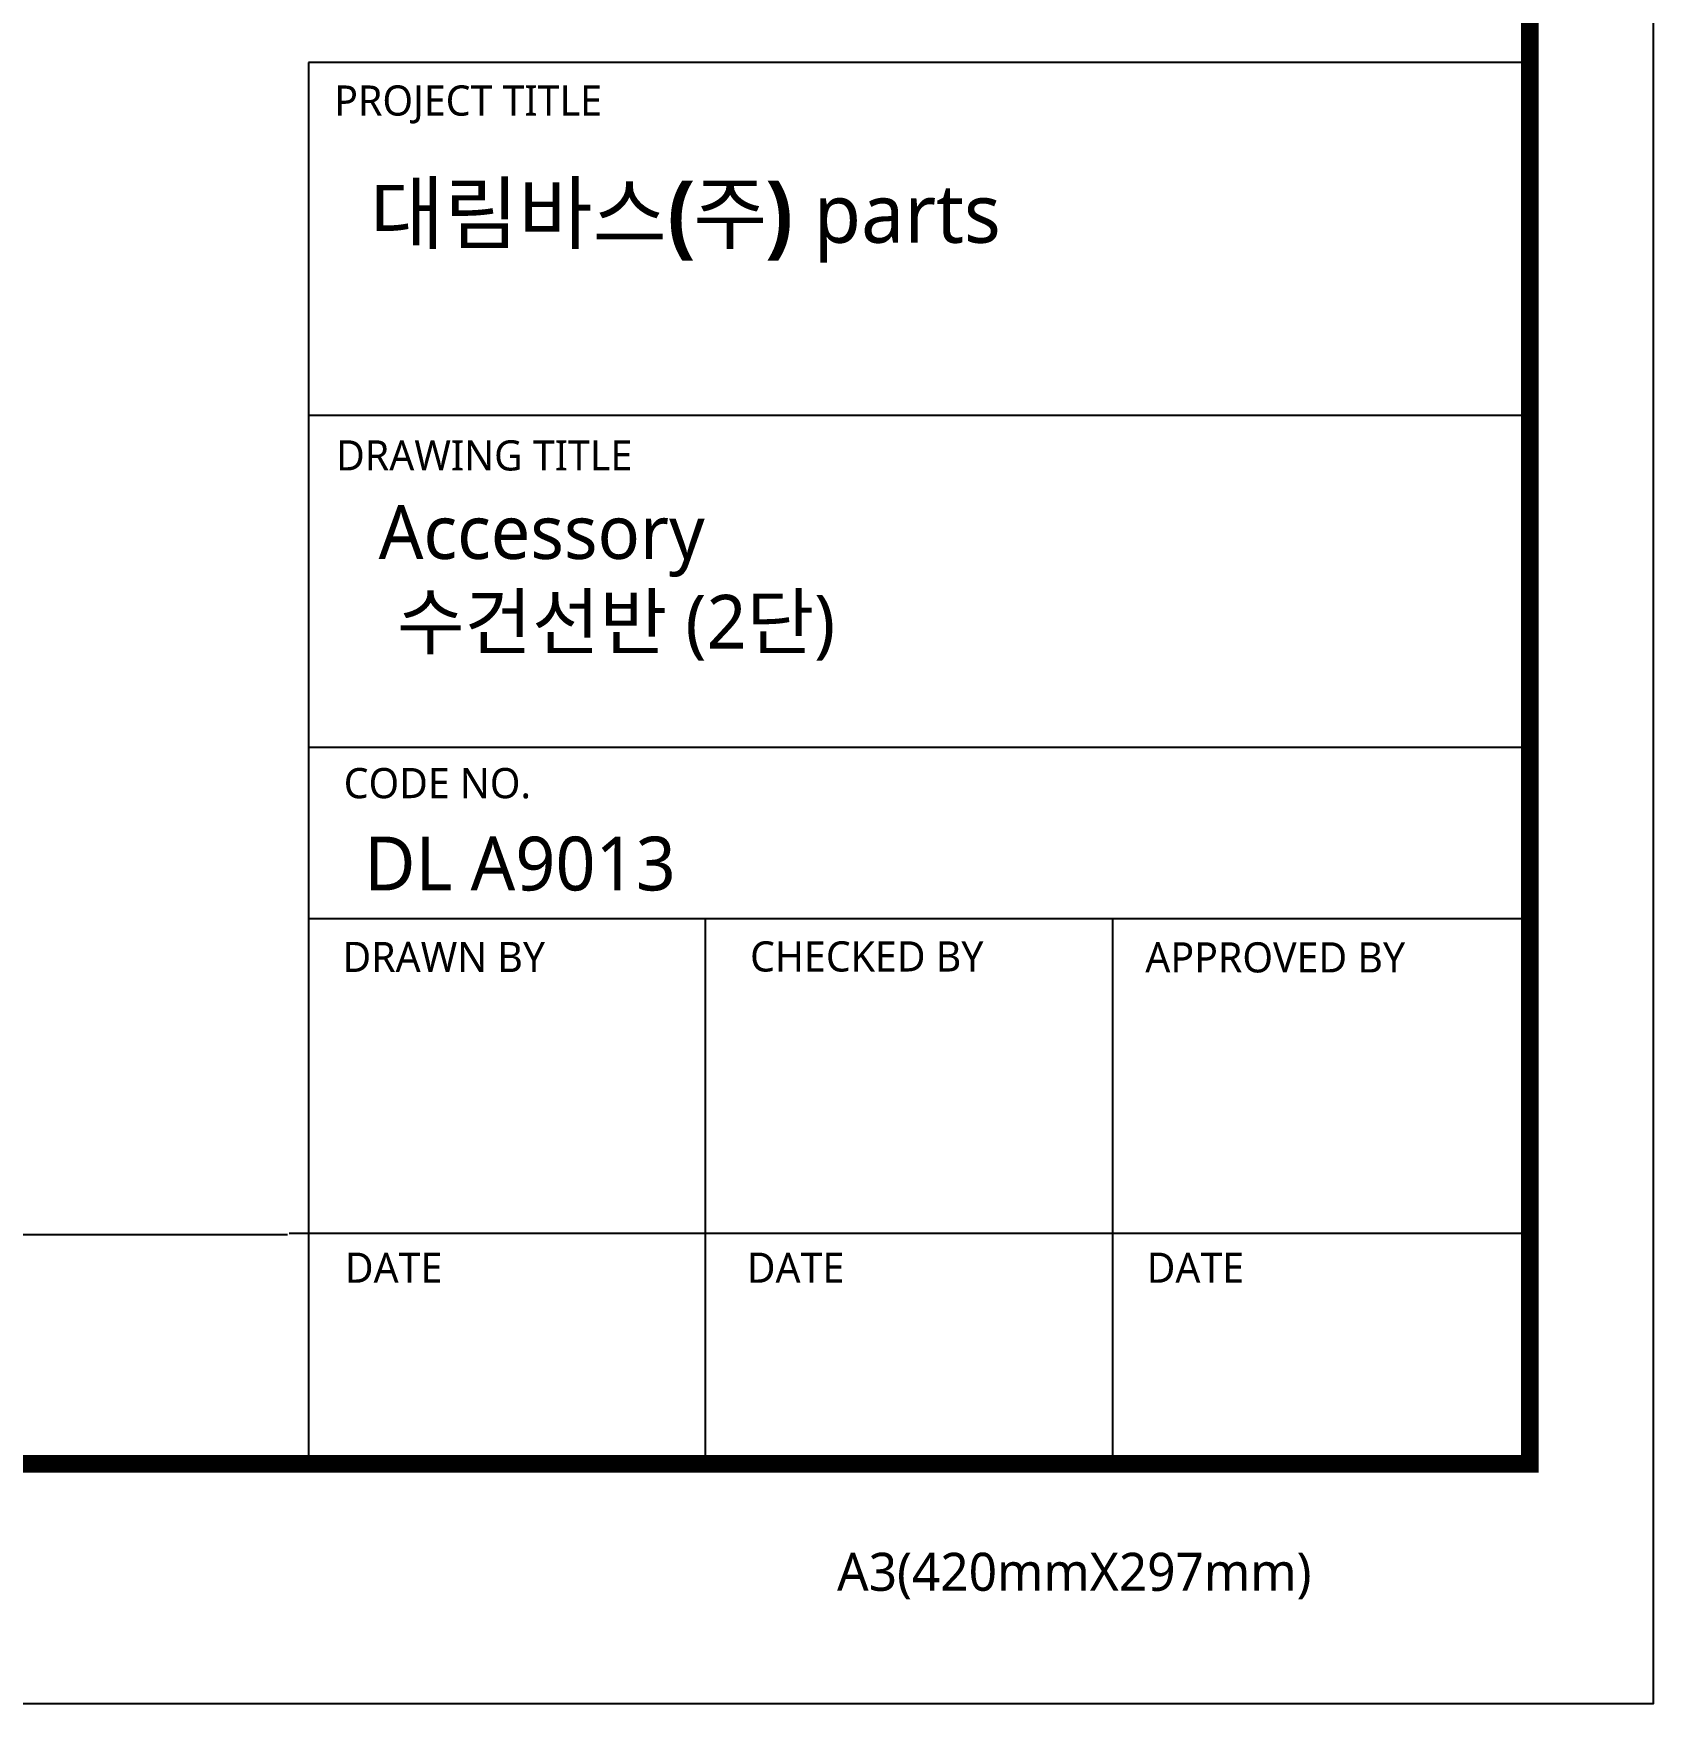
# Model space of a CAD drawing. Extents: x 16296660632 to 16296676729, y -37409619871 to -37409616801.
# Drawn here: x 16296676418.1 to 16296676729, y -37409617875.7 to -37409617555 of the extents above; entities that cross this region are included whole.
import ezdxf

# ---------------------------------------------------------------- set-up
doc = ezdxf.new("R2010")
doc.units = 0
doc.header["$LTSCALE"] = 10
doc.header["$MEASUREMENT"] = 0
doc.layers.get('0').update_dxf_attribs({"linetype": 'CONTINUOUS'})
doc.styles.add('Daelim Dimension', font='NanumGothic.ttf')

msp = doc.modelspace()

# ---------------------------------------------------------------- linework, layer by layer
at = {"color": 5, "ltscale": 40}
for p, q in [((16296676705.28, -37409617560.63), (16296676470.84, -37409617560.63)), ((16296676705.28, -37409617628.39), (16296676470.84, -37409617628.39)), ((16296676705.28, -37409617628.39), (16296676470.84, -37409617628.39)), ((16296676705.28, -37409617692.14), (16296676470.84, -37409617692.14)), ((16296676705.28, -37409617692.14), (16296676470.84, -37409617692.14)), ((16296676705.28, -37409617725.01), (16296676470.84, -37409617725.01)), ((16296676705.28, -37409617725.01), (16296676470.84, -37409617725.01)), ((16296676546.98, -37409617725.01), (16296676546.98, -37409617829.68)), ((16296676625.14, -37409617725.01), (16296676625.14, -37409617829.68)), ((16296676705.28, -37409617785.47), (16296676467.13, -37409617785.47)), ((16296676705.28, -37409617785.47), (16296676472.66, -37409617785.47)), ((16296676705.28, -37409617829.68), (16296676504.36, -37409617829.68))]:
    msp.add_line(p, q, dxfattribs=at)
at = {"color": 5, "ltscale": 0.5}
msp.add_line((16296676470.84, -37409617560.63), (16296676470.84, -37409617831.09), dxfattribs=at)
at = {"color": 5}
msp.add_line((16296675285.68, -37409617785.64), (16296676466.85, -37409617785.64), dxfattribs=at)
at = {"ltscale": 0.5}
msp.add_lwpolyline([(16296675262.09, -37409617875.7), (16296676729.01, -37409617875.7), (16296676729.01, -37409616800.86), (16296675262.09, -37409616800.86)], close=True, dxfattribs=at)
at = {"color": 5, "linetype": 'ByBlock', "lineweight": 200, "const_width": 3.38}
msp.add_lwpolyline([(16296675285.68, -37409617829.68), (16296676705.28, -37409617829.68), (16296676705.28, -37409616825.82), (16296675285.68, -37409616825.82)], close=True, dxfattribs=at)

# ---------------------------------------------------------------- texts
at = {"color": 5, "ltscale": 40, "style": 'Daelim Dimension'}
for s, height, p in [('PROJECT TITLE', 5.7888, (16296676475.8, -37409617570.83)), ('DRAWING TITLE', 5.7888, (16296676476.17, -37409617638.96)), ('CODE NO.', 5.789, (16296676477.62, -37409617701.88)), ('DRAWN BY', 5.789, (16296676477.39, -37409617735.25)), ('CHECKED BY', 5.789, (16296676555.61, -37409617735.15)), ('APPROVED BY', 5.7888, (16296676631.46, -37409617735.33)), ('DATE', 5.789, (16296676477.85, -37409617794.91)), ('DATE', 5.789, (16296676554.99, -37409617794.91)), ('DATE', 5.789, (16296676631.73, -37409617794.91)), ('A3(420mmX297mm)', 7.3061, (16296676572.3, -37409617854.05))]:
    msp.add_text(s, height=height, dxfattribs=at).set_placement(p)
at = {"attachment_point": 1, "style": 'Daelim Dimension'}
for s, insert, char_height, width in [('{\\fPretendard Variable SemiBold|b0|i0|c129|p2;\\C7;대림바스(주)} parts', (16296676482.68, -37409617583.9), 11.3478, 182.3846), (' Accessory\\P  수건선반 (2단)', (16296676480.83, -37409617645.61), 10.3347, 125.677), ('DL A9013', (16296676481.58, -37409617709.26), 10.335, 173.9222)]:
    msp.add_mtext(s, dxfattribs=dict(at, insert=insert, char_height=char_height, width=width))

doc.saveas('drawing.dxf')
